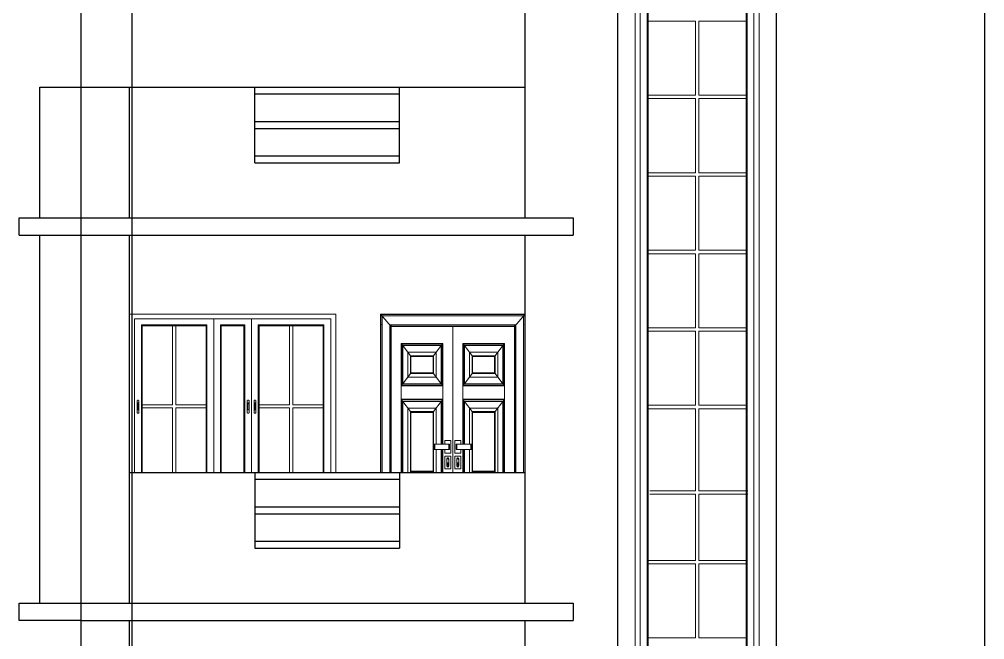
# Model space of a CAD drawing. Header units: inches. Extents: x -10117506 to -5032697, y -6529230 to -3254494.
# Drawn here: x -5037775.8 to -5037495.2, y -3257530.4 to -3257350 of the extents above; entities that cross this region are included whole.
import ezdxf

# ---------------------------------------------------------------- set-up
doc = ezdxf.new("R2010")
doc.units = ezdxf.units.IN
doc.header["$LTSCALE"] = 2
doc.header["$MEASUREMENT"] = 0
doc.layers.get('0').update_dxf_attribs({"linetype": 'CONTINUOUS'})
doc.layers.add('F-FURNITURE', color=30, linetype='CONTINUOUS', lineweight=13)
doc.layers.add('window', color=4, linetype='CONTINUOUS', lineweight=13)

msp = doc.modelspace()

# ---------------------------------------------------------------- linework, layer by layer
at = {"ltscale": 0.5}
for p, q in [((-5037628.79, -3257407.74), (-5037628.79, -3257300.74)), ((-5037495.2, -3257631.74), (-5037495.2, -3257300.74)), ((-5037555.79, -3257319.74), (-5037555.79, -3257604.74)), ((-5037601.79, -3257604.74), (-5037601.79, -3257323.74)), ((-5037769.79, -3257407.74), (-5037769.79, -3257369.74)), ((-5037769.79, -3257369.74), (-5037757.79, -3257369.74)), ((-5037757.79, -3257407.74), (-5037757.79, -3257369.74)), ((-5037757.79, -3257369.74), (-5037628.79, -3257369.74)), ((-5037743.79, -3257407.74), (-5037743.79, -3257369.74)), ((-5037707.29, -3257391.74), (-5037707.29, -3257369.74)), ((-5037665.29, -3257391.74), (-5037665.29, -3257369.74)), ((-5037707.29, -3257371.74), (-5037665.29, -3257371.74)), ((-5037707.29, -3257379.74), (-5037665.29, -3257379.74)), ((-5037707.29, -3257381.74), (-5037665.29, -3257381.74)), ((-5037707.29, -3257389.74), (-5037665.29, -3257389.74)), ((-5037707.29, -3257391.74), (-5037665.29, -3257391.74)), ((-5037775.79, -3257407.74), (-5037614.79, -3257407.74)), ((-5037775.79, -3257412.74), (-5037775.79, -3257407.74)), ((-5037614.79, -3257407.74), (-5037614.79, -3257412.74)), ((-5037775.79, -3257412.74), (-5037614.79, -3257412.74)), ((-5037769.79, -3257519.74), (-5037769.79, -3257412.74)), ((-5037757.79, -3257519.74), (-5037757.79, -3257412.74)), ((-5037743.79, -3257519.74), (-5037743.79, -3257412.74)), ((-5037628.79, -3257519.74), (-5037628.79, -3257412.74)), ((-5037743.79, -3257481.74), (-5037628.79, -3257481.74)), ((-5037707.29, -3257481.74), (-5037707.29, -3257503.74)), ((-5037665.29, -3257481.74), (-5037665.29, -3257503.74)), ((-5037707.29, -3257483.74), (-5037665.29, -3257483.74)), ((-5037707.29, -3257491.74), (-5037665.29, -3257491.74)), ((-5037707.29, -3257493.74), (-5037665.29, -3257493.74)), ((-5037707.29, -3257501.74), (-5037665.29, -3257501.74)), ((-5037707.29, -3257503.74), (-5037665.29, -3257503.74)), ((-5037775.79, -3257519.74), (-5037614.79, -3257519.74)), ((-5037775.79, -3257524.74), (-5037775.79, -3257519.74)), ((-5037614.79, -3257519.74), (-5037614.79, -3257524.74)), ((-5037757.79, -3257524.74), (-5037775.79, -3257524.74)), ((-5037757.79, -3257524.74), (-5037614.79, -3257524.74)), ((-5037757.79, -3257631.74), (-5037757.79, -3257524.74)), ((-5037743.79, -3257631.74), (-5037743.79, -3257524.74)), ((-5037628.79, -3257631.74), (-5037628.79, -3257524.74))]:
    msp.add_line(p, q, dxfattribs=at)
for p in [(-5037757.79, -3257064.23), (-5037742.97, -3257063.33), (-5037495.2, -3257048.37)]:
    msp.add_xline(p, (0, 1), dxfattribs=at)
at = {"layer": 'F-FURNITURE'}
for p, q in [((-5037670.79, -3257481.74), (-5037670.79, -3257435.74)), ((-5037670.79, -3257435.74), (-5037628.79, -3257435.74)), ((-5037670.72, -3257481.74), (-5037670.72, -3257435.82)), ((-5037670.72, -3257435.82), (-5037628.85, -3257435.82)), ((-5037670.72, -3257435.82), (-5037667.79, -3257439.24)), ((-5037670.7, -3257435.84), (-5037628.87, -3257435.84)), ((-5037670.7, -3257438.74), (-5037670.7, -3257435.84)), ((-5037670.36, -3257481.74), (-5037670.36, -3257436.24)), ((-5037670.36, -3257436.24), (-5037629.22, -3257436.24)), ((-5037628.85, -3257435.82), (-5037631.79, -3257439.24)), ((-5037629.22, -3257436.24), (-5037629.22, -3257481.74)), ((-5037628.87, -3257435.84), (-5037628.87, -3257481.74)), ((-5037628.85, -3257435.82), (-5037628.85, -3257481.74)), ((-5037670.7, -3257438.74), (-5037670.64, -3257438.74)), ((-5037670.7, -3257481.74), (-5037670.7, -3257438.74)), ((-5037670.6, -3257438.74), (-5037670.56, -3257438.74)), ((-5037670.51, -3257438.74), (-5037670.41, -3257438.74)), ((-5037668.13, -3257481.74), (-5037668.13, -3257438.84)), ((-5037668.13, -3257438.84), (-5037631.44, -3257438.84)), ((-5037667.79, -3257481.74), (-5037667.79, -3257439.24)), ((-5037667.79, -3257439.24), (-5037631.79, -3257439.24)), ((-5037667.7, -3257438.84), (-5037667.7, -3257438.89)), ((-5037667.7, -3257438.94), (-5037667.7, -3257438.99)), ((-5037667.7, -3257439.04), (-5037667.7, -3257439.12)), ((-5037667.7, -3257439.16), (-5037667.7, -3257439.24)), ((-5037667.7, -3257481.74), (-5037667.7, -3257439.34)), ((-5037667.7, -3257439.34), (-5037631.87, -3257439.34)), ((-5037649.79, -3257481.74), (-5037649.79, -3257439.34)), ((-5037631.87, -3257438.84), (-5037631.87, -3257438.89)), ((-5037631.87, -3257438.94), (-5037631.87, -3257438.99)), ((-5037631.87, -3257439.04), (-5037631.87, -3257439.12)), ((-5037631.87, -3257439.16), (-5037631.87, -3257439.24)), ((-5037631.87, -3257439.34), (-5037631.87, -3257481.74)), ((-5037631.79, -3257439.24), (-5037631.79, -3257481.74)), ((-5037631.44, -3257438.84), (-5037631.44, -3257481.74)), ((-5037629.22, -3257438.74), (-5037629.11, -3257438.74)), ((-5037629.06, -3257438.74), (-5037629.01, -3257438.74)), ((-5037628.97, -3257438.74), (-5037628.9, -3257438.74)), ((-5037664.81, -3257481.74), (-5037664.81, -3257444.24)), ((-5037652.68, -3257444.24), (-5037664.81, -3257444.24)), ((-5037664.73, -3257456.5), (-5037664.73, -3257444.34)), ((-5037664.73, -3257444.34), (-5037652.76, -3257444.34)), ((-5037664.73, -3257444.34), (-5037664.4, -3257444.78)), ((-5037664.4, -3257456.06), (-5037664.4, -3257444.78)), ((-5037664.4, -3257444.78), (-5037653.09, -3257444.78)), ((-5037664.34, -3257455.99), (-5037664.34, -3257444.86)), ((-5037664.34, -3257444.86), (-5037653.15, -3257444.86)), ((-5037662.1, -3257447.84), (-5037664.34, -3257444.86)), ((-5037653.15, -3257444.86), (-5037655.38, -3257447.84)), ((-5037653.15, -3257444.86), (-5037653.15, -3257455.99)), ((-5037653.09, -3257444.78), (-5037652.76, -3257444.34)), ((-5037653.09, -3257444.78), (-5037653.09, -3257456.06)), ((-5037653.07, -3257444.75), (-5037653.07, -3257456.09)), ((-5037652.76, -3257444.34), (-5037652.76, -3257456.5)), ((-5037652.68, -3257444.24), (-5037652.68, -3257473.52)), ((-5037646.89, -3257473.52), (-5037646.89, -3257444.24)), ((-5037634.77, -3257444.24), (-5037646.89, -3257444.24)), ((-5037646.81, -3257456.5), (-5037646.81, -3257444.34)), ((-5037646.81, -3257444.34), (-5037634.85, -3257444.34)), ((-5037646.81, -3257444.34), (-5037646.48, -3257444.78)), ((-5037646.48, -3257456.06), (-5037646.48, -3257444.78)), ((-5037646.48, -3257444.78), (-5037635.18, -3257444.78)), ((-5037646.43, -3257455.99), (-5037646.43, -3257444.86)), ((-5037646.43, -3257444.86), (-5037635.23, -3257444.86)), ((-5037644.19, -3257447.84), (-5037646.43, -3257444.86)), ((-5037635.23, -3257444.86), (-5037637.47, -3257447.84)), ((-5037635.23, -3257444.86), (-5037635.23, -3257455.99)), ((-5037635.18, -3257444.78), (-5037634.85, -3257444.34)), ((-5037635.18, -3257444.78), (-5037635.18, -3257456.06)), ((-5037635.15, -3257444.75), (-5037635.15, -3257456.09)), ((-5037634.85, -3257444.34), (-5037634.85, -3257456.5)), ((-5037634.77, -3257444.24), (-5037634.77, -3257481.74)), ((-5037654.61, -3257446.81), (-5037662.87, -3257446.81)), ((-5037662.87, -3257446.81), (-5037662.87, -3257454.03)), ((-5037655.38, -3257447.84), (-5037662.1, -3257447.84)), ((-5037662.1, -3257447.84), (-5037662.1, -3257453)), ((-5037662.03, -3257447.95), (-5037662.03, -3257452.9)), ((-5037655.46, -3257447.95), (-5037662.03, -3257447.95)), ((-5037661.95, -3257448.05), (-5037661.95, -3257452.79)), ((-5037655.54, -3257448.05), (-5037661.95, -3257448.05)), ((-5037655.54, -3257452.79), (-5037655.54, -3257448.05)), ((-5037655.46, -3257452.9), (-5037655.46, -3257447.95)), ((-5037655.38, -3257453), (-5037655.38, -3257447.84)), ((-5037654.61, -3257454.03), (-5037654.61, -3257446.81)), ((-5037636.7, -3257446.81), (-5037644.96, -3257446.81)), ((-5037644.96, -3257446.81), (-5037644.96, -3257454.03)), ((-5037637.47, -3257447.84), (-5037644.19, -3257447.84)), ((-5037644.19, -3257447.84), (-5037644.19, -3257453)), ((-5037644.11, -3257447.95), (-5037644.11, -3257452.9)), ((-5037637.55, -3257447.95), (-5037644.11, -3257447.95)), ((-5037644.03, -3257448.05), (-5037644.03, -3257452.79)), ((-5037637.63, -3257448.05), (-5037644.03, -3257448.05)), ((-5037637.63, -3257452.79), (-5037637.63, -3257448.05)), ((-5037637.55, -3257452.9), (-5037637.55, -3257447.95)), ((-5037637.47, -3257453), (-5037637.47, -3257447.84)), ((-5037636.7, -3257454.03), (-5037636.7, -3257446.81)), ((-5037664.34, -3257455.99), (-5037662.1, -3257453)), ((-5037662.87, -3257454.03), (-5037654.61, -3257454.03)), ((-5037662.1, -3257453), (-5037655.38, -3257453)), ((-5037662.03, -3257452.9), (-5037655.46, -3257452.9)), ((-5037661.95, -3257452.79), (-5037655.54, -3257452.79)), ((-5037655.38, -3257453), (-5037653.15, -3257455.99)), ((-5037646.43, -3257455.99), (-5037644.19, -3257453)), ((-5037644.96, -3257454.03), (-5037636.7, -3257454.03)), ((-5037644.19, -3257453), (-5037637.47, -3257453)), ((-5037644.11, -3257452.9), (-5037637.55, -3257452.9)), ((-5037644.03, -3257452.79), (-5037637.63, -3257452.79)), ((-5037637.47, -3257453), (-5037635.23, -3257455.99)), ((-5037652.68, -3257456.61), (-5037664.81, -3257456.61)), ((-5037664.73, -3257456.5), (-5037664.4, -3257456.06)), ((-5037652.76, -3257456.5), (-5037664.73, -3257456.5)), ((-5037653.07, -3257456.09), (-5037664.42, -3257456.09)), ((-5037653.09, -3257456.06), (-5037664.4, -3257456.06)), ((-5037653.15, -3257455.99), (-5037664.34, -3257455.99)), ((-5037652.76, -3257456.5), (-5037653.09, -3257456.06)), ((-5037634.77, -3257456.61), (-5037646.89, -3257456.61)), ((-5037646.81, -3257456.5), (-5037646.48, -3257456.06)), ((-5037634.85, -3257456.5), (-5037646.81, -3257456.5)), ((-5037635.15, -3257456.09), (-5037646.5, -3257456.09)), ((-5037635.18, -3257456.06), (-5037646.48, -3257456.06)), ((-5037635.23, -3257455.99), (-5037646.43, -3257455.99)), ((-5037634.85, -3257456.5), (-5037635.18, -3257456.06)), ((-5037652.68, -3257460.47), (-5037664.81, -3257460.47)), ((-5037664.73, -3257481.74), (-5037664.73, -3257460.57)), ((-5037664.73, -3257460.57), (-5037652.76, -3257460.57)), ((-5037664.73, -3257460.57), (-5037664.42, -3257460.99)), ((-5037664.42, -3257460.99), (-5037653.07, -3257460.99)), ((-5037664.42, -3257460.99), (-5037664.4, -3257461.01)), ((-5037664.4, -3257481.74), (-5037664.4, -3257461.01)), ((-5037664.4, -3257461.01), (-5037653.09, -3257461.01)), ((-5037662.1, -3257464.08), (-5037664.34, -3257461.09)), ((-5037664.34, -3257481.74), (-5037664.34, -3257461.09)), ((-5037664.34, -3257461.09), (-5037653.15, -3257461.09)), ((-5037653.15, -3257461.09), (-5037655.38, -3257464.08)), ((-5037653.15, -3257461.09), (-5037653.15, -3257473.52)), ((-5037653.07, -3257460.99), (-5037653.09, -3257461.01)), ((-5037653.09, -3257461.01), (-5037653.09, -3257473.52)), ((-5037652.76, -3257460.57), (-5037653.07, -3257460.99)), ((-5037653.07, -3257460.99), (-5037653.07, -3257473.52)), ((-5037652.76, -3257460.57), (-5037652.76, -3257473.52)), ((-5037634.77, -3257460.47), (-5037646.89, -3257460.47)), ((-5037646.81, -3257473.52), (-5037646.81, -3257460.57)), ((-5037646.81, -3257460.57), (-5037634.85, -3257460.57)), ((-5037646.81, -3257460.57), (-5037646.5, -3257460.99)), ((-5037646.5, -3257460.99), (-5037635.15, -3257460.99)), ((-5037646.5, -3257460.99), (-5037646.49, -3257461.01)), ((-5037646.49, -3257473.52), (-5037646.49, -3257461.01)), ((-5037646.49, -3257461.01), (-5037635.17, -3257461.01)), ((-5037644.19, -3257464.08), (-5037646.43, -3257461.09)), ((-5037646.43, -3257473.52), (-5037646.43, -3257461.09)), ((-5037646.43, -3257461.09), (-5037635.23, -3257461.09)), ((-5037635.23, -3257461.09), (-5037637.47, -3257464.08)), ((-5037635.23, -3257461.09), (-5037635.23, -3257481.74)), ((-5037635.15, -3257460.99), (-5037635.17, -3257461.01)), ((-5037635.17, -3257461.01), (-5037635.17, -3257481.74)), ((-5037634.85, -3257460.57), (-5037635.15, -3257460.99)), ((-5037635.15, -3257460.99), (-5037635.15, -3257481.74)), ((-5037634.85, -3257460.57), (-5037634.85, -3257481.74)), ((-5037662.87, -3257463.05), (-5037654.61, -3257463.05)), ((-5037662.87, -3257463.05), (-5037662.87, -3257481.74)), ((-5037662.1, -3257464.08), (-5037655.38, -3257464.08)), ((-5037662.1, -3257481.6), (-5037662.1, -3257464.08)), ((-5037655.46, -3257464.18), (-5037662.03, -3257464.18)), ((-5037662.03, -3257464.18), (-5037662.03, -3257481.5)), ((-5037655.54, -3257464.29), (-5037661.95, -3257464.29)), ((-5037661.95, -3257464.29), (-5037661.95, -3257481.4)), ((-5037655.54, -3257481.4), (-5037655.54, -3257464.29)), ((-5037655.46, -3257481.5), (-5037655.46, -3257464.18)), ((-5037655.38, -3257464.08), (-5037655.38, -3257481.6)), ((-5037654.61, -3257463.05), (-5037654.61, -3257473.52)), ((-5037644.96, -3257463.05), (-5037636.7, -3257463.05)), ((-5037644.96, -3257463.05), (-5037644.96, -3257473.52)), ((-5037644.19, -3257464.08), (-5037637.47, -3257464.08)), ((-5037644.19, -3257481.6), (-5037644.19, -3257464.08)), ((-5037637.55, -3257464.18), (-5037644.11, -3257464.18)), ((-5037644.11, -3257464.18), (-5037644.11, -3257481.5)), ((-5037637.63, -3257464.29), (-5037644.03, -3257464.29)), ((-5037644.03, -3257464.29), (-5037644.03, -3257481.4)), ((-5037637.63, -3257481.4), (-5037637.63, -3257464.29)), ((-5037637.55, -3257481.5), (-5037637.55, -3257464.18)), ((-5037637.47, -3257464.08), (-5037637.47, -3257481.6)), ((-5037636.7, -3257463.05), (-5037636.7, -3257481.74)), ((-5037655.31, -3257473.52), (-5037655.31, -3257475.11)), ((-5037655.31, -3257473.52), (-5037650.75, -3257473.52)), ((-5037655.06, -3257473.52), (-5037655.06, -3257475.11)), ((-5037652.09, -3257472.45), (-5037652.09, -3257473.52)), ((-5037650.38, -3257472.45), (-5037652.09, -3257472.45)), ((-5037650.99, -3257473.52), (-5037650.99, -3257475.11)), ((-5037650.75, -3257473.52), (-5037650.75, -3257475.11)), ((-5037650.38, -3257472.45), (-5037650.38, -3257476.18)), ((-5037647.49, -3257472.45), (-5037649.19, -3257472.45)), ((-5037649.19, -3257472.45), (-5037649.19, -3257476.18)), ((-5037648.83, -3257473.52), (-5037648.83, -3257475.11)), ((-5037644.27, -3257473.52), (-5037648.83, -3257473.52)), ((-5037648.58, -3257473.52), (-5037648.58, -3257475.11)), ((-5037647.49, -3257472.45), (-5037647.49, -3257473.52)), ((-5037644.51, -3257473.52), (-5037644.51, -3257475.11)), ((-5037644.27, -3257473.52), (-5037644.27, -3257475.11)), ((-5037655.31, -3257475.11), (-5037650.75, -3257475.11)), ((-5037654.61, -3257475.11), (-5037654.61, -3257481.74)), ((-5037653.15, -3257475.11), (-5037653.15, -3257481.74)), ((-5037653.09, -3257475.11), (-5037653.09, -3257481.74)), ((-5037653.07, -3257475.11), (-5037653.07, -3257481.74)), ((-5037652.76, -3257475.11), (-5037652.76, -3257481.74)), ((-5037652.68, -3257475.11), (-5037652.68, -3257481.74)), ((-5037652.09, -3257475.11), (-5037652.09, -3257476.18)), ((-5037652.09, -3257476.18), (-5037650.38, -3257476.18)), ((-5037649.19, -3257476.18), (-5037647.49, -3257476.18)), ((-5037644.27, -3257475.11), (-5037648.83, -3257475.11)), ((-5037647.49, -3257475.11), (-5037647.49, -3257476.18)), ((-5037646.89, -3257481.74), (-5037646.89, -3257475.11)), ((-5037646.81, -3257481.74), (-5037646.81, -3257475.11)), ((-5037646.49, -3257481.74), (-5037646.49, -3257475.11)), ((-5037646.43, -3257481.74), (-5037646.43, -3257475.11)), ((-5037644.96, -3257481.74), (-5037644.96, -3257475.11)), ((-5037652.09, -3257476.98), (-5037650.38, -3257476.98)), ((-5037652.09, -3257480.7), (-5037652.09, -3257476.98)), ((-5037651.53, -3257478), (-5037651.54, -3257478.17)), ((-5037651.54, -3257479.5), (-5037651.54, -3257478.17)), ((-5037651.5, -3257477.84), (-5037651.53, -3257478)), ((-5037651.45, -3257477.7), (-5037651.5, -3257477.84)), ((-5037651.49, -3257478.18), (-5037651.48, -3257478.03)), ((-5037651.49, -3257479.5), (-5037651.49, -3257478.18)), ((-5037651.48, -3257479.36), (-5037651.49, -3257479.5)), ((-5037651.49, -3257479.5), (-5037651.49, -3257479.5)), ((-5037651.48, -3257478.03), (-5037651.46, -3257477.89)), ((-5037651.46, -3257479.23), (-5037651.48, -3257479.36)), ((-5037651.46, -3257477.89), (-5037651.42, -3257477.77)), ((-5037651.42, -3257479.11), (-5037651.46, -3257479.23)), ((-5037651.39, -3257477.6), (-5037651.45, -3257477.7)), ((-5037651.42, -3257477.77), (-5037651.36, -3257477.68)), ((-5037651.37, -3257479.02), (-5037651.42, -3257479.11)), ((-5037651.31, -3257477.53), (-5037651.39, -3257477.6)), ((-5037651.3, -3257478.96), (-5037651.37, -3257479.02)), ((-5037651.36, -3257477.68), (-5037651.3, -3257477.63)), ((-5037651.23, -3257477.51), (-5037651.31, -3257477.53)), ((-5037651.3, -3257477.63), (-5037651.23, -3257477.61)), ((-5037651.24, -3257478.94), (-5037651.3, -3257478.96)), ((-5037651.26, -3257479.24), (-5037651.2, -3257479.24)), ((-5037651.26, -3257479.77), (-5037651.26, -3257479.24)), ((-5037651.17, -3257478.96), (-5037651.24, -3257478.94)), ((-5037651.16, -3257477.53), (-5037651.23, -3257477.51)), ((-5037651.23, -3257477.61), (-5037651.17, -3257477.63)), ((-5037651.2, -3257479.24), (-5037651.2, -3257479.77)), ((-5037651.17, -3257477.63), (-5037651.11, -3257477.68)), ((-5037651.11, -3257479.01), (-5037651.17, -3257478.96)), ((-5037651.08, -3257477.6), (-5037651.16, -3257477.53)), ((-5037651.11, -3257477.68), (-5037651.05, -3257477.77)), ((-5037651.05, -3257479.1), (-5037651.11, -3257479.01)), ((-5037651.02, -3257477.7), (-5037651.08, -3257477.6)), ((-5037651.05, -3257477.77), (-5037651.01, -3257477.89)), ((-5037651.01, -3257479.21), (-5037651.05, -3257479.1)), ((-5037650.97, -3257477.84), (-5037651.02, -3257477.7)), ((-5037651.01, -3257477.89), (-5037650.99, -3257478.03)), ((-5037650.99, -3257479.35), (-5037651.01, -3257479.21)), ((-5037650.99, -3257478.03), (-5037650.98, -3257478.18)), ((-5037650.98, -3257479.5), (-5037650.99, -3257479.35)), ((-5037650.98, -3257478.18), (-5037650.98, -3257479.5)), ((-5037650.98, -3257479.64), (-5037650.98, -3257479.5)), ((-5037650.94, -3257478), (-5037650.97, -3257477.84)), ((-5037650.93, -3257478.17), (-5037650.94, -3257478)), ((-5037650.93, -3257479.5), (-5037650.93, -3257478.17)), ((-5037650.38, -3257476.98), (-5037650.38, -3257480.7)), ((-5037649.19, -3257476.98), (-5037649.19, -3257480.7)), ((-5037647.49, -3257476.98), (-5037649.19, -3257476.98)), ((-5037648.64, -3257478.17), (-5037648.63, -3257478)), ((-5037648.64, -3257479.5), (-5037648.64, -3257478.17)), ((-5037648.63, -3257478), (-5037648.6, -3257477.84)), ((-5037648.6, -3257477.84), (-5037648.55, -3257477.7)), ((-5037648.59, -3257478.03), (-5037648.6, -3257478.18)), ((-5037648.6, -3257478.18), (-5037648.6, -3257479.5)), ((-5037648.6, -3257479.5), (-5037648.59, -3257479.35)), ((-5037648.59, -3257479.64), (-5037648.6, -3257479.5)), ((-5037648.56, -3257477.89), (-5037648.59, -3257478.03)), ((-5037648.59, -3257479.35), (-5037648.56, -3257479.21)), ((-5037648.52, -3257477.77), (-5037648.56, -3257477.89)), ((-5037648.56, -3257479.21), (-5037648.52, -3257479.1)), ((-5037648.55, -3257477.7), (-5037648.49, -3257477.6)), ((-5037648.47, -3257477.68), (-5037648.52, -3257477.77)), ((-5037648.52, -3257479.1), (-5037648.47, -3257479.01)), ((-5037648.49, -3257477.6), (-5037648.42, -3257477.53)), ((-5037648.41, -3257477.63), (-5037648.47, -3257477.68)), ((-5037648.47, -3257479.01), (-5037648.4, -3257478.96)), ((-5037648.42, -3257477.53), (-5037648.34, -3257477.51)), ((-5037648.34, -3257477.61), (-5037648.41, -3257477.63)), ((-5037648.4, -3257478.96), (-5037648.34, -3257478.94)), ((-5037648.37, -3257479.24), (-5037648.37, -3257479.77)), ((-5037648.31, -3257479.24), (-5037648.37, -3257479.24)), ((-5037648.34, -3257477.51), (-5037648.26, -3257477.53)), ((-5037648.27, -3257477.63), (-5037648.34, -3257477.61)), ((-5037648.34, -3257478.94), (-5037648.27, -3257478.96)), ((-5037648.31, -3257479.77), (-5037648.31, -3257479.24)), ((-5037648.21, -3257477.68), (-5037648.27, -3257477.63)), ((-5037648.27, -3257478.96), (-5037648.21, -3257479.02)), ((-5037648.26, -3257477.53), (-5037648.19, -3257477.6)), ((-5037648.16, -3257477.77), (-5037648.21, -3257477.68)), ((-5037648.21, -3257479.02), (-5037648.15, -3257479.11)), ((-5037648.19, -3257477.6), (-5037648.12, -3257477.7)), ((-5037648.12, -3257477.89), (-5037648.16, -3257477.77)), ((-5037648.15, -3257479.11), (-5037648.11, -3257479.23)), ((-5037648.12, -3257477.7), (-5037648.08, -3257477.84)), ((-5037648.09, -3257478.03), (-5037648.12, -3257477.89)), ((-5037648.11, -3257479.23), (-5037648.09, -3257479.36)), ((-5037648.08, -3257478.18), (-5037648.09, -3257478.03)), ((-5037648.09, -3257479.36), (-5037648.08, -3257479.5)), ((-5037648.08, -3257477.84), (-5037648.05, -3257478)), ((-5037648.08, -3257479.5), (-5037648.08, -3257478.18)), ((-5037648.08, -3257479.5), (-5037648.08, -3257479.5)), ((-5037648.05, -3257478), (-5037648.03, -3257478.17)), ((-5037648.03, -3257479.5), (-5037648.03, -3257478.17)), ((-5037647.49, -3257480.7), (-5037647.49, -3257476.98)), ((-5037662.21, -3257481.74), (-5037662.1, -3257481.6)), ((-5037655.38, -3257481.6), (-5037662.1, -3257481.6)), ((-5037662.03, -3257481.5), (-5037655.46, -3257481.5)), ((-5037661.95, -3257481.4), (-5037655.54, -3257481.4)), ((-5037655.38, -3257481.6), (-5037655.28, -3257481.74)), ((-5037650.38, -3257480.7), (-5037652.09, -3257480.7)), ((-5037651.54, -3257479.5), (-5037651.53, -3257479.68)), ((-5037651.53, -3257479.68), (-5037651.5, -3257479.84)), ((-5037651.5, -3257479.84), (-5037651.45, -3257479.97)), ((-5037651.49, -3257479.5), (-5037651.49, -3257479.51)), ((-5037651.49, -3257479.51), (-5037651.48, -3257479.65)), ((-5037651.48, -3257479.65), (-5037651.48, -3257479.66)), ((-5037651.48, -3257479.66), (-5037651.46, -3257479.79)), ((-5037651.46, -3257479.79), (-5037651.46, -3257479.79)), ((-5037651.46, -3257479.79), (-5037651.42, -3257479.9)), ((-5037651.45, -3257479.97), (-5037651.39, -3257480.08)), ((-5037651.42, -3257479.9), (-5037651.42, -3257479.91)), ((-5037651.42, -3257479.91), (-5037651.36, -3257479.99)), ((-5037651.39, -3257480.08), (-5037651.31, -3257480.15)), ((-5037651.36, -3257479.99), (-5037651.36, -3257480)), ((-5037651.36, -3257480), (-5037651.3, -3257480.05)), ((-5037651.31, -3257480.15), (-5037651.23, -3257480.17)), ((-5037651.3, -3257480.05), (-5037651.3, -3257480.05)), ((-5037651.3, -3257480.05), (-5037651.23, -3257480.07)), ((-5037651.2, -3257479.77), (-5037651.26, -3257479.77)), ((-5037651.23, -3257480.07), (-5037651.17, -3257480.05)), ((-5037651.23, -3257480.07), (-5037651.23, -3257480.07)), ((-5037651.23, -3257480.17), (-5037651.16, -3257480.15)), ((-5037651.17, -3257480.05), (-5037651.16, -3257480.05)), ((-5037651.16, -3257480.05), (-5037651.11, -3257479.99)), ((-5037651.16, -3257480.15), (-5037651.08, -3257480.08)), ((-5037651.11, -3257479.99), (-5037651.1, -3257479.99)), ((-5037651.1, -3257479.99), (-5037651.05, -3257479.9)), ((-5037651.08, -3257480.08), (-5037651.02, -3257479.97)), ((-5037651.05, -3257479.9), (-5037651.01, -3257479.79)), ((-5037651.05, -3257479.9), (-5037651.05, -3257479.9)), ((-5037651.02, -3257479.97), (-5037650.97, -3257479.84)), ((-5037651.01, -3257479.78), (-5037650.99, -3257479.65)), ((-5037651.01, -3257479.79), (-5037651.01, -3257479.78)), ((-5037650.99, -3257479.65), (-5037650.98, -3257479.64)), ((-5037650.97, -3257479.84), (-5037650.94, -3257479.68)), ((-5037650.94, -3257479.68), (-5037650.93, -3257479.5)), ((-5037649.19, -3257480.7), (-5037647.49, -3257480.7)), ((-5037648.63, -3257479.68), (-5037648.64, -3257479.5)), ((-5037648.6, -3257479.84), (-5037648.63, -3257479.68)), ((-5037648.55, -3257479.97), (-5037648.6, -3257479.84)), ((-5037648.59, -3257479.65), (-5037648.59, -3257479.64)), ((-5037648.56, -3257479.78), (-5037648.59, -3257479.65)), ((-5037648.56, -3257479.79), (-5037648.56, -3257479.78)), ((-5037648.52, -3257479.9), (-5037648.56, -3257479.79)), ((-5037648.49, -3257480.08), (-5037648.55, -3257479.97)), ((-5037648.52, -3257479.9), (-5037648.52, -3257479.9)), ((-5037648.47, -3257479.99), (-5037648.52, -3257479.9)), ((-5037648.42, -3257480.15), (-5037648.49, -3257480.08)), ((-5037648.47, -3257479.99), (-5037648.47, -3257479.99)), ((-5037648.41, -3257480.05), (-5037648.47, -3257479.99)), ((-5037648.34, -3257480.17), (-5037648.42, -3257480.15)), ((-5037648.34, -3257480.07), (-5037648.41, -3257480.05)), ((-5037648.41, -3257480.05), (-5037648.41, -3257480.05)), ((-5037648.37, -3257479.77), (-5037648.31, -3257479.77)), ((-5037648.27, -3257480.05), (-5037648.34, -3257480.07)), ((-5037648.34, -3257480.07), (-5037648.34, -3257480.07)), ((-5037648.26, -3257480.15), (-5037648.34, -3257480.17)), ((-5037648.21, -3257480), (-5037648.27, -3257480.05)), ((-5037648.27, -3257480.05), (-5037648.27, -3257480.05)), ((-5037648.19, -3257480.08), (-5037648.26, -3257480.15)), ((-5037648.16, -3257479.91), (-5037648.21, -3257479.99)), ((-5037648.21, -3257479.99), (-5037648.21, -3257480)), ((-5037648.12, -3257479.97), (-5037648.19, -3257480.08)), ((-5037648.12, -3257479.79), (-5037648.16, -3257479.9)), ((-5037648.16, -3257479.9), (-5037648.16, -3257479.91)), ((-5037648.09, -3257479.66), (-5037648.12, -3257479.79)), ((-5037648.12, -3257479.79), (-5037648.12, -3257479.79)), ((-5037648.08, -3257479.84), (-5037648.12, -3257479.97)), ((-5037648.08, -3257479.51), (-5037648.09, -3257479.65)), ((-5037648.09, -3257479.65), (-5037648.09, -3257479.66)), ((-5037648.08, -3257479.5), (-5037648.08, -3257479.51)), ((-5037648.05, -3257479.68), (-5037648.08, -3257479.84)), ((-5037648.03, -3257479.5), (-5037648.05, -3257479.68)), ((-5037644.29, -3257481.74), (-5037644.19, -3257481.6)), ((-5037637.47, -3257481.6), (-5037644.19, -3257481.6)), ((-5037644.11, -3257481.5), (-5037637.55, -3257481.5)), ((-5037644.03, -3257481.4), (-5037637.63, -3257481.4)), ((-5037637.47, -3257481.6), (-5037637.37, -3257481.74))]:
    msp.add_line(p, q, dxfattribs=at)
at = {"layer": 'window'}
for p, q in [((-5037596.79, -3257601.74), (-5037596.79, -3257323.74)), ((-5037560.79, -3257601.74), (-5037560.79, -3257323.74)), ((-5037595.29, -3257325.24), (-5037595.29, -3257599.74)), ((-5037593.29, -3257327.24), (-5037593.29, -3257598.24)), ((-5037593.04, -3257327.49), (-5037593.04, -3257597.99)), ((-5037564.53, -3257597.99), (-5037564.53, -3257327.49)), ((-5037564.28, -3257598.24), (-5037564.28, -3257327.24)), ((-5037562.28, -3257599.74), (-5037562.28, -3257325.24)), ((-5037593.04, -3257350.53), (-5037579.28, -3257350.53)), ((-5037579.28, -3257350.53), (-5037579.28, -3257372.07)), ((-5037578.28, -3257350.53), (-5037578.28, -3257372.07)), ((-5037578.28, -3257350.53), (-5037564.53, -3257350.53)), ((-5037593.04, -3257372.07), (-5037579.28, -3257372.07)), ((-5037578.28, -3257372.07), (-5037564.53, -3257372.07)), ((-5037593.04, -3257373.07), (-5037579.28, -3257373.07)), ((-5037579.28, -3257373.07), (-5037579.28, -3257394.62)), ((-5037578.28, -3257373.07), (-5037578.28, -3257394.62)), ((-5037578.28, -3257373.07), (-5037564.53, -3257373.07)), ((-5037593.04, -3257394.62), (-5037579.28, -3257394.62)), ((-5037578.28, -3257394.62), (-5037564.53, -3257394.62)), ((-5037593.04, -3257395.62), (-5037579.28, -3257395.62)), ((-5037579.28, -3257395.62), (-5037579.28, -3257417.16)), ((-5037578.28, -3257395.62), (-5037578.28, -3257417.16)), ((-5037578.28, -3257395.62), (-5037564.53, -3257395.62)), ((-5037593.04, -3257417.16), (-5037579.28, -3257417.16)), ((-5037578.28, -3257417.16), (-5037564.53, -3257417.16)), ((-5037593.04, -3257418.16), (-5037579.28, -3257418.16)), ((-5037579.28, -3257418.16), (-5037579.28, -3257439.7)), ((-5037578.28, -3257418.16), (-5037578.28, -3257439.7)), ((-5037578.28, -3257418.16), (-5037564.53, -3257418.16)), ((-5037743.79, -3257489.74), (-5037743.79, -3257435.74)), ((-5037683.79, -3257435.74), (-5037743.79, -3257435.74)), ((-5037742.29, -3257481.74), (-5037742.29, -3257437.07)), ((-5037685.29, -3257437.07), (-5037742.29, -3257437.07)), ((-5037719.29, -3257437.07), (-5037719.29, -3257481.74)), ((-5037708.29, -3257437.07), (-5037708.29, -3257481.74)), ((-5037685.29, -3257437.07), (-5037685.29, -3257481.74)), ((-5037683.79, -3257481.74), (-5037683.79, -3257435.74)), ((-5037740.32, -3257481.74), (-5037740.32, -3257438.87)), ((-5037740.32, -3257438.87), (-5037721.25, -3257438.87)), ((-5037740.08, -3257439.1), (-5037740.32, -3257438.87)), ((-5037740.08, -3257481.74), (-5037740.08, -3257439.1)), ((-5037721.5, -3257439.1), (-5037740.08, -3257439.1)), ((-5037731.28, -3257439.1), (-5037731.28, -3257462.07)), ((-5037730.3, -3257439.1), (-5037730.3, -3257462.07)), ((-5037721.5, -3257439.1), (-5037721.25, -3257438.87)), ((-5037721.5, -3257439.1), (-5037721.5, -3257481.74)), ((-5037721.25, -3257438.87), (-5037721.25, -3257481.74)), ((-5037710.25, -3257438.87), (-5037717.32, -3257438.87)), ((-5037717.32, -3257438.87), (-5037717.32, -3257481.74)), ((-5037717.08, -3257439.1), (-5037717.32, -3257438.87)), ((-5037717.08, -3257439.1), (-5037717.08, -3257481.74)), ((-5037717.08, -3257439.1), (-5037710.5, -3257439.1)), ((-5037710.5, -3257439.1), (-5037710.25, -3257438.87)), ((-5037710.5, -3257481.74), (-5037710.5, -3257439.1)), ((-5037710.25, -3257481.74), (-5037710.25, -3257438.87)), ((-5037706.32, -3257481.74), (-5037706.32, -3257438.87)), ((-5037706.32, -3257438.87), (-5037687.25, -3257438.87)), ((-5037706.08, -3257439.1), (-5037706.32, -3257438.87)), ((-5037706.08, -3257481.74), (-5037706.08, -3257439.1)), ((-5037687.5, -3257439.1), (-5037706.08, -3257439.1)), ((-5037697.28, -3257439.1), (-5037697.28, -3257462.07)), ((-5037696.3, -3257439.1), (-5037696.3, -3257462.07)), ((-5037687.5, -3257439.1), (-5037687.25, -3257438.87)), ((-5037687.5, -3257439.1), (-5037687.5, -3257481.74)), ((-5037687.25, -3257438.87), (-5037687.25, -3257481.74)), ((-5037593.04, -3257439.7), (-5037579.28, -3257439.7)), ((-5037578.28, -3257439.7), (-5037564.53, -3257439.7)), ((-5037593.04, -3257440.7), (-5037579.28, -3257440.7)), ((-5037579.28, -3257440.7), (-5037579.28, -3257462.24)), ((-5037578.28, -3257440.7), (-5037578.28, -3257462.24)), ((-5037578.28, -3257440.7), (-5037564.53, -3257440.7)), ((-5037741.56, -3257460.92), (-5037741.55, -3257460.88)), ((-5037741.56, -3257460.95), (-5037741.55, -3257460.88)), ((-5037741.56, -3257460.95), (-5037741.56, -3257460.92)), ((-5037741.56, -3257464.34), (-5037741.56, -3257460.95)), ((-5037741.55, -3257460.88), (-5037741.53, -3257460.85)), ((-5037741.53, -3257460.85), (-5037741.51, -3257460.82)), ((-5037741.48, -3257460.79), (-5037741.51, -3257460.82)), ((-5037741.45, -3257460.77), (-5037741.48, -3257460.79)), ((-5037741.46, -3257461.62), (-5037741.47, -3257461.65)), ((-5037741.47, -3257461.65), (-5037741.47, -3257461.67)), ((-5037741.47, -3257461.67), (-5037741.47, -3257463.38)), ((-5037741.45, -3257461.6), (-5037741.46, -3257461.62)), ((-5037741.45, -3257460.77), (-5037741.41, -3257460.75)), ((-5037741.44, -3257461.58), (-5037741.45, -3257461.6)), ((-5037741.42, -3257461.56), (-5037741.44, -3257461.58)), ((-5037741.4, -3257461.55), (-5037741.42, -3257461.56)), ((-5037741.37, -3257460.74), (-5037741.41, -3257460.75)), ((-5037741.37, -3257461.54), (-5037741.4, -3257461.55)), ((-5037741.33, -3257460.73), (-5037741.37, -3257460.74)), ((-5037741.35, -3257461.53), (-5037741.37, -3257461.54)), ((-5037741.32, -3257461.52), (-5037741.35, -3257461.53)), ((-5037741.29, -3257460.73), (-5037741.33, -3257460.73)), ((-5037741.29, -3257461.52), (-5037741.32, -3257461.52)), ((-5037741.25, -3257460.73), (-5037741.29, -3257460.73)), ((-5037741.26, -3257461.52), (-5037741.29, -3257461.52)), ((-5037741.24, -3257461.53), (-5037741.26, -3257461.52)), ((-5037741.25, -3257460.73), (-5037741.21, -3257460.74)), ((-5037741.21, -3257461.54), (-5037741.24, -3257461.53)), ((-5037741.21, -3257460.74), (-5037741.17, -3257460.75)), ((-5037741.18, -3257461.55), (-5037741.21, -3257461.54)), ((-5037741.16, -3257461.56), (-5037741.18, -3257461.55)), ((-5037741.17, -3257460.75), (-5037741.13, -3257460.77)), ((-5037741.14, -3257461.58), (-5037741.16, -3257461.56)), ((-5037741.13, -3257461.6), (-5037741.14, -3257461.58)), ((-5037741.13, -3257460.77), (-5037741.1, -3257460.79)), ((-5037741.12, -3257461.62), (-5037741.13, -3257461.6)), ((-5037741.11, -3257461.65), (-5037741.12, -3257461.62)), ((-5037741.11, -3257461.67), (-5037741.11, -3257461.65)), ((-5037741.11, -3257463.38), (-5037741.11, -3257461.67)), ((-5037741.1, -3257460.79), (-5037741.07, -3257460.82)), ((-5037741.05, -3257460.85), (-5037741.07, -3257460.82)), ((-5037741.03, -3257460.88), (-5037741.05, -3257460.85)), ((-5037741.02, -3257460.92), (-5037741.03, -3257460.88)), ((-5037741.02, -3257460.92), (-5037741.02, -3257460.95)), ((-5037741.02, -3257460.95), (-5037741.02, -3257464.34)), ((-5037740.08, -3257462.07), (-5037731.28, -3257462.07)), ((-5037730.3, -3257462.07), (-5037721.5, -3257462.07)), ((-5037709.54, -3257460.88), (-5037709.55, -3257460.92)), ((-5037709.55, -3257460.92), (-5037709.55, -3257460.95)), ((-5037709.55, -3257460.95), (-5037709.55, -3257464.34)), ((-5037709.52, -3257460.85), (-5037709.54, -3257460.88)), ((-5037709.5, -3257460.82), (-5037709.52, -3257460.85)), ((-5037709.47, -3257460.79), (-5037709.5, -3257460.82)), ((-5037709.44, -3257460.77), (-5037709.47, -3257460.79)), ((-5037709.46, -3257461.65), (-5037709.45, -3257461.62)), ((-5037709.46, -3257461.67), (-5037709.46, -3257461.65)), ((-5037709.46, -3257461.92), (-5037709.46, -3257461.67)), ((-5037709.46, -3257461.89), (-5037709.45, -3257461.87)), ((-5037709.46, -3257461.92), (-5037709.46, -3257461.89)), ((-5037709.46, -3257463.38), (-5037709.46, -3257461.92)), ((-5037709.45, -3257461.62), (-5037709.44, -3257461.6)), ((-5037709.45, -3257461.87), (-5037709.44, -3257461.85)), ((-5037709.4, -3257460.75), (-5037709.44, -3257460.77)), ((-5037709.44, -3257461.6), (-5037709.43, -3257461.58)), ((-5037709.44, -3257461.85), (-5037709.43, -3257461.83)), ((-5037709.43, -3257461.58), (-5037709.41, -3257461.56)), ((-5037709.43, -3257461.83), (-5037709.41, -3257461.81)), ((-5037709.41, -3257461.56), (-5037709.39, -3257461.55)), ((-5037709.41, -3257461.81), (-5037709.39, -3257461.8)), ((-5037709.37, -3257460.74), (-5037709.4, -3257460.75)), ((-5037709.39, -3257461.55), (-5037709.36, -3257461.54)), ((-5037709.39, -3257461.8), (-5037709.36, -3257461.79)), ((-5037709.32, -3257460.73), (-5037709.37, -3257460.74)), ((-5037709.36, -3257461.54), (-5037709.34, -3257461.53)), ((-5037709.36, -3257461.79), (-5037709.34, -3257461.78)), ((-5037709.34, -3257461.53), (-5037709.31, -3257461.52)), ((-5037709.34, -3257461.78), (-5037709.31, -3257461.77)), ((-5037709.28, -3257460.73), (-5037709.32, -3257460.73)), ((-5037709.31, -3257461.52), (-5037709.28, -3257461.52)), ((-5037709.31, -3257461.77), (-5037709.28, -3257461.77)), ((-5037709.24, -3257460.73), (-5037709.28, -3257460.73)), ((-5037709.28, -3257461.52), (-5037709.25, -3257461.52)), ((-5037709.28, -3257461.77), (-5037709.25, -3257461.77)), ((-5037709.25, -3257461.52), (-5037709.23, -3257461.53)), ((-5037709.25, -3257461.77), (-5037709.23, -3257461.78)), ((-5037709.2, -3257460.74), (-5037709.24, -3257460.73)), ((-5037709.23, -3257461.53), (-5037709.2, -3257461.54)), ((-5037709.23, -3257461.78), (-5037709.2, -3257461.79)), ((-5037709.16, -3257460.75), (-5037709.2, -3257460.74)), ((-5037709.2, -3257461.54), (-5037709.18, -3257461.55)), ((-5037709.2, -3257461.79), (-5037709.18, -3257461.8)), ((-5037709.18, -3257461.55), (-5037709.15, -3257461.56)), ((-5037709.18, -3257461.8), (-5037709.15, -3257461.81)), ((-5037709.12, -3257460.77), (-5037709.16, -3257460.75)), ((-5037709.15, -3257461.56), (-5037709.14, -3257461.58)), ((-5037709.15, -3257461.81), (-5037709.14, -3257461.83)), ((-5037709.14, -3257461.58), (-5037709.12, -3257461.6)), ((-5037709.14, -3257461.83), (-5037709.12, -3257461.85)), ((-5037709.09, -3257460.79), (-5037709.12, -3257460.77)), ((-5037709.12, -3257461.6), (-5037709.11, -3257461.62)), ((-5037709.12, -3257461.85), (-5037709.11, -3257461.87)), ((-5037709.11, -3257461.62), (-5037709.1, -3257461.65)), ((-5037709.11, -3257461.87), (-5037709.1, -3257461.89)), ((-5037709.1, -3257461.65), (-5037709.1, -3257461.67)), ((-5037709.1, -3257463.38), (-5037709.1, -3257461.67)), ((-5037709.1, -3257461.89), (-5037709.1, -3257461.92)), ((-5037709.06, -3257460.82), (-5037709.09, -3257460.79)), ((-5037709.04, -3257460.85), (-5037709.06, -3257460.82)), ((-5037709.03, -3257460.88), (-5037709.04, -3257460.85)), ((-5037709.02, -3257460.92), (-5037709.03, -3257460.88)), ((-5037709.01, -3257460.95), (-5037709.03, -3257460.88)), ((-5037709.01, -3257460.95), (-5037709.02, -3257460.92)), ((-5037709.01, -3257464.34), (-5037709.01, -3257460.95)), ((-5037707.56, -3257460.92), (-5037707.55, -3257460.88)), ((-5037707.56, -3257460.95), (-5037707.55, -3257460.88)), ((-5037707.56, -3257460.95), (-5037707.56, -3257460.92)), ((-5037707.56, -3257464.34), (-5037707.56, -3257460.95)), ((-5037707.55, -3257460.88), (-5037707.53, -3257460.85)), ((-5037707.53, -3257460.85), (-5037707.51, -3257460.82)), ((-5037707.48, -3257460.79), (-5037707.51, -3257460.82)), ((-5037707.45, -3257460.77), (-5037707.48, -3257460.79)), ((-5037707.46, -3257461.62), (-5037707.47, -3257461.65)), ((-5037707.47, -3257461.65), (-5037707.47, -3257461.67)), ((-5037707.47, -3257461.67), (-5037707.47, -3257463.38)), ((-5037707.45, -3257461.6), (-5037707.46, -3257461.62)), ((-5037707.45, -3257460.77), (-5037707.41, -3257460.75)), ((-5037707.44, -3257461.58), (-5037707.45, -3257461.6)), ((-5037707.42, -3257461.56), (-5037707.44, -3257461.58)), ((-5037707.4, -3257461.55), (-5037707.42, -3257461.56)), ((-5037707.37, -3257460.74), (-5037707.41, -3257460.75)), ((-5037707.37, -3257461.54), (-5037707.4, -3257461.55)), ((-5037707.33, -3257460.73), (-5037707.37, -3257460.74)), ((-5037707.35, -3257461.53), (-5037707.37, -3257461.54)), ((-5037707.32, -3257461.52), (-5037707.35, -3257461.53)), ((-5037707.29, -3257460.73), (-5037707.33, -3257460.73)), ((-5037707.29, -3257461.52), (-5037707.32, -3257461.52)), ((-5037707.25, -3257460.73), (-5037707.29, -3257460.73)), ((-5037707.26, -3257461.52), (-5037707.29, -3257461.52)), ((-5037707.24, -3257461.53), (-5037707.26, -3257461.52)), ((-5037707.25, -3257460.73), (-5037707.21, -3257460.74)), ((-5037707.21, -3257461.54), (-5037707.24, -3257461.53)), ((-5037707.21, -3257460.74), (-5037707.17, -3257460.75)), ((-5037707.18, -3257461.55), (-5037707.21, -3257461.54)), ((-5037707.16, -3257461.56), (-5037707.18, -3257461.55)), ((-5037707.17, -3257460.75), (-5037707.13, -3257460.77)), ((-5037707.14, -3257461.58), (-5037707.16, -3257461.56)), ((-5037707.13, -3257461.6), (-5037707.14, -3257461.58)), ((-5037707.13, -3257460.77), (-5037707.1, -3257460.79)), ((-5037707.12, -3257461.62), (-5037707.13, -3257461.6)), ((-5037707.11, -3257461.65), (-5037707.12, -3257461.62)), ((-5037707.11, -3257461.67), (-5037707.11, -3257461.65)), ((-5037707.11, -3257463.38), (-5037707.11, -3257461.67)), ((-5037707.1, -3257460.79), (-5037707.07, -3257460.82)), ((-5037707.05, -3257460.85), (-5037707.07, -3257460.82)), ((-5037707.03, -3257460.88), (-5037707.05, -3257460.85)), ((-5037707.02, -3257460.92), (-5037707.03, -3257460.88)), ((-5037707.02, -3257460.92), (-5037707.02, -3257460.95)), ((-5037707.02, -3257460.95), (-5037707.02, -3257464.34)), ((-5037706.08, -3257462.07), (-5037697.28, -3257462.07)), ((-5037696.3, -3257462.07), (-5037687.5, -3257462.07)), ((-5037593.04, -3257462.24), (-5037579.28, -3257462.24)), ((-5037578.28, -3257462.24), (-5037564.53, -3257462.24)), ((-5037741.56, -3257464.38), (-5037741.56, -3257464.34)), ((-5037741.55, -3257464.41), (-5037741.56, -3257464.38)), ((-5037741.55, -3257464.41), (-5037741.53, -3257464.44)), ((-5037741.53, -3257464.44), (-5037741.51, -3257464.47)), ((-5037741.51, -3257464.47), (-5037741.48, -3257464.5)), ((-5037741.45, -3257464.52), (-5037741.48, -3257464.5)), ((-5037741.47, -3257463.4), (-5037741.47, -3257463.38)), ((-5037741.46, -3257463.42), (-5037741.47, -3257463.4)), ((-5037741.45, -3257463.44), (-5037741.46, -3257463.42)), ((-5037741.44, -3257463.46), (-5037741.45, -3257463.44)), ((-5037741.41, -3257464.54), (-5037741.45, -3257464.52)), ((-5037741.42, -3257463.48), (-5037741.44, -3257463.46)), ((-5037741.4, -3257463.5), (-5037741.42, -3257463.48)), ((-5037741.41, -3257464.54), (-5037741.37, -3257464.55)), ((-5037741.37, -3257463.51), (-5037741.4, -3257463.5)), ((-5037741.35, -3257463.52), (-5037741.37, -3257463.51)), ((-5037741.33, -3257464.56), (-5037741.37, -3257464.55)), ((-5037741.32, -3257463.52), (-5037741.35, -3257463.52)), ((-5037741.29, -3257464.56), (-5037741.33, -3257464.56)), ((-5037741.29, -3257463.52), (-5037741.32, -3257463.52)), ((-5037741.26, -3257463.52), (-5037741.29, -3257463.52)), ((-5037741.29, -3257464.56), (-5037741.25, -3257464.56)), ((-5037741.24, -3257463.52), (-5037741.26, -3257463.52)), ((-5037741.25, -3257464.56), (-5037741.21, -3257464.55)), ((-5037741.21, -3257463.51), (-5037741.24, -3257463.52)), ((-5037741.18, -3257463.5), (-5037741.21, -3257463.51)), ((-5037741.17, -3257464.54), (-5037741.21, -3257464.55)), ((-5037741.16, -3257463.48), (-5037741.18, -3257463.5)), ((-5037741.13, -3257464.52), (-5037741.17, -3257464.54)), ((-5037741.14, -3257463.46), (-5037741.16, -3257463.48)), ((-5037741.13, -3257463.44), (-5037741.14, -3257463.46)), ((-5037741.12, -3257463.42), (-5037741.13, -3257463.44)), ((-5037741.13, -3257464.52), (-5037741.1, -3257464.5)), ((-5037741.11, -3257463.4), (-5037741.12, -3257463.42)), ((-5037741.11, -3257463.38), (-5037741.11, -3257463.4)), ((-5037741.1, -3257464.5), (-5037741.07, -3257464.47)), ((-5037741.07, -3257464.47), (-5037741.05, -3257464.44)), ((-5037741.03, -3257464.41), (-5037741.05, -3257464.44)), ((-5037741.02, -3257464.34), (-5037741.03, -3257464.41)), ((-5037741.02, -3257464.38), (-5037741.03, -3257464.41)), ((-5037741.02, -3257464.38), (-5037741.02, -3257464.34)), ((-5037740.08, -3257462.97), (-5037731.28, -3257462.97)), ((-5037731.28, -3257462.97), (-5037731.28, -3257481.74)), ((-5037730.3, -3257462.97), (-5037721.5, -3257462.97)), ((-5037730.3, -3257462.97), (-5037730.3, -3257481.74)), ((-5037709.55, -3257464.38), (-5037709.55, -3257464.34)), ((-5037709.55, -3257464.34), (-5037709.54, -3257464.41)), ((-5037709.55, -3257464.38), (-5037709.54, -3257464.41)), ((-5037709.54, -3257464.41), (-5037709.52, -3257464.44)), ((-5037709.52, -3257464.44), (-5037709.5, -3257464.47)), ((-5037709.5, -3257464.47), (-5037709.47, -3257464.5)), ((-5037709.47, -3257464.5), (-5037709.44, -3257464.52)), ((-5037709.46, -3257463.38), (-5037709.46, -3257463.4)), ((-5037709.46, -3257463.4), (-5037709.45, -3257463.42)), ((-5037709.45, -3257463.42), (-5037709.44, -3257463.44)), ((-5037709.44, -3257463.44), (-5037709.43, -3257463.46)), ((-5037709.44, -3257464.52), (-5037709.4, -3257464.54)), ((-5037709.43, -3257463.46), (-5037709.41, -3257463.48)), ((-5037709.41, -3257463.48), (-5037709.39, -3257463.5)), ((-5037709.4, -3257464.54), (-5037709.37, -3257464.55)), ((-5037709.39, -3257463.5), (-5037709.36, -3257463.51)), ((-5037709.37, -3257464.55), (-5037709.32, -3257464.56)), ((-5037709.36, -3257463.51), (-5037709.34, -3257463.52)), ((-5037709.34, -3257463.52), (-5037709.31, -3257463.52)), ((-5037709.32, -3257464.56), (-5037709.28, -3257464.56)), ((-5037709.31, -3257463.52), (-5037709.28, -3257463.52)), ((-5037709.28, -3257463.52), (-5037709.25, -3257463.52)), ((-5037709.28, -3257464.56), (-5037709.24, -3257464.56)), ((-5037709.25, -3257463.52), (-5037709.23, -3257463.52)), ((-5037709.24, -3257464.56), (-5037709.2, -3257464.55)), ((-5037709.23, -3257463.52), (-5037709.2, -3257463.51)), ((-5037709.2, -3257463.51), (-5037709.18, -3257463.5)), ((-5037709.2, -3257464.55), (-5037709.16, -3257464.54)), ((-5037709.18, -3257463.5), (-5037709.15, -3257463.48)), ((-5037709.16, -3257464.54), (-5037709.12, -3257464.52)), ((-5037709.15, -3257463.48), (-5037709.14, -3257463.46)), ((-5037709.14, -3257463.46), (-5037709.12, -3257463.44)), ((-5037709.12, -3257463.44), (-5037709.11, -3257463.42)), ((-5037709.12, -3257464.52), (-5037709.09, -3257464.5)), ((-5037709.11, -3257463.42), (-5037709.1, -3257463.4)), ((-5037709.1, -3257463.4), (-5037709.1, -3257463.38)), ((-5037709.09, -3257464.5), (-5037709.06, -3257464.47)), ((-5037709.06, -3257464.47), (-5037709.04, -3257464.44)), ((-5037709.04, -3257464.44), (-5037709.03, -3257464.41)), ((-5037709.03, -3257464.41), (-5037709.02, -3257464.38)), ((-5037709.02, -3257464.38), (-5037709.01, -3257464.34)), ((-5037707.56, -3257464.38), (-5037707.56, -3257464.34)), ((-5037707.55, -3257464.41), (-5037707.56, -3257464.38)), ((-5037707.55, -3257464.41), (-5037707.53, -3257464.44)), ((-5037707.53, -3257464.44), (-5037707.51, -3257464.47)), ((-5037707.51, -3257464.47), (-5037707.48, -3257464.5)), ((-5037707.45, -3257464.52), (-5037707.48, -3257464.5)), ((-5037707.47, -3257463.4), (-5037707.47, -3257463.38)), ((-5037707.46, -3257463.42), (-5037707.47, -3257463.4)), ((-5037707.45, -3257463.44), (-5037707.46, -3257463.42)), ((-5037707.44, -3257463.46), (-5037707.45, -3257463.44)), ((-5037707.41, -3257464.54), (-5037707.45, -3257464.52)), ((-5037707.42, -3257463.48), (-5037707.44, -3257463.46)), ((-5037707.4, -3257463.5), (-5037707.42, -3257463.48)), ((-5037707.41, -3257464.54), (-5037707.37, -3257464.55)), ((-5037707.37, -3257463.51), (-5037707.4, -3257463.5)), ((-5037707.35, -3257463.52), (-5037707.37, -3257463.51)), ((-5037707.33, -3257464.56), (-5037707.37, -3257464.55)), ((-5037707.32, -3257463.52), (-5037707.35, -3257463.52)), ((-5037707.29, -3257464.56), (-5037707.33, -3257464.56)), ((-5037707.29, -3257463.52), (-5037707.32, -3257463.52)), ((-5037707.26, -3257463.52), (-5037707.29, -3257463.52)), ((-5037707.29, -3257464.56), (-5037707.25, -3257464.56)), ((-5037707.24, -3257463.52), (-5037707.26, -3257463.52)), ((-5037707.25, -3257464.56), (-5037707.21, -3257464.55)), ((-5037707.21, -3257463.51), (-5037707.24, -3257463.52)), ((-5037707.18, -3257463.5), (-5037707.21, -3257463.51)), ((-5037707.17, -3257464.54), (-5037707.21, -3257464.55)), ((-5037707.16, -3257463.48), (-5037707.18, -3257463.5)), ((-5037707.13, -3257464.52), (-5037707.17, -3257464.54)), ((-5037707.14, -3257463.46), (-5037707.16, -3257463.48)), ((-5037707.13, -3257463.44), (-5037707.14, -3257463.46)), ((-5037707.12, -3257463.42), (-5037707.13, -3257463.44)), ((-5037707.13, -3257464.52), (-5037707.1, -3257464.5)), ((-5037707.11, -3257463.4), (-5037707.12, -3257463.42)), ((-5037707.11, -3257463.38), (-5037707.11, -3257463.4)), ((-5037707.1, -3257464.5), (-5037707.07, -3257464.47)), ((-5037707.07, -3257464.47), (-5037707.05, -3257464.44)), ((-5037707.03, -3257464.41), (-5037707.05, -3257464.44)), ((-5037707.02, -3257464.34), (-5037707.03, -3257464.41)), ((-5037707.02, -3257464.38), (-5037707.03, -3257464.41)), ((-5037707.02, -3257464.38), (-5037707.02, -3257464.34)), ((-5037706.08, -3257462.97), (-5037697.28, -3257462.97)), ((-5037697.28, -3257462.97), (-5037697.28, -3257481.74)), ((-5037696.3, -3257462.97), (-5037687.5, -3257462.97)), ((-5037696.3, -3257462.97), (-5037696.3, -3257481.74)), ((-5037593.04, -3257463.24), (-5037579.28, -3257463.24)), ((-5037579.28, -3257463.24), (-5037579.28, -3257487.11)), ((-5037578.28, -3257463.24), (-5037578.28, -3257487.11)), ((-5037578.28, -3257463.24), (-5037564.53, -3257463.24)), ((-5037592.54, -3257487.11), (-5037579.28, -3257487.11)), ((-5037578.28, -3257487.11), (-5037564.03, -3257487.11)), ((-5037592.54, -3257488.11), (-5037579.28, -3257488.11)), ((-5037579.28, -3257488.11), (-5037579.28, -3257507.32)), ((-5037578.28, -3257488.11), (-5037578.28, -3257507.32)), ((-5037578.28, -3257488.11), (-5037564.03, -3257488.11)), ((-5037593.04, -3257507.32), (-5037579.28, -3257507.32)), ((-5037578.28, -3257507.32), (-5037564.53, -3257507.32)), ((-5037593.04, -3257508.32), (-5037579.28, -3257508.32)), ((-5037579.28, -3257508.32), (-5037579.28, -3257529.87)), ((-5037578.28, -3257508.32), (-5037578.28, -3257529.87)), ((-5037578.28, -3257508.32), (-5037564.53, -3257508.32)), ((-5037593.04, -3257529.87), (-5037579.28, -3257529.87)), ((-5037578.28, -3257529.87), (-5037564.53, -3257529.87))]:
    msp.add_line(p, q, dxfattribs=at)

doc.saveas('drawing.dxf')
